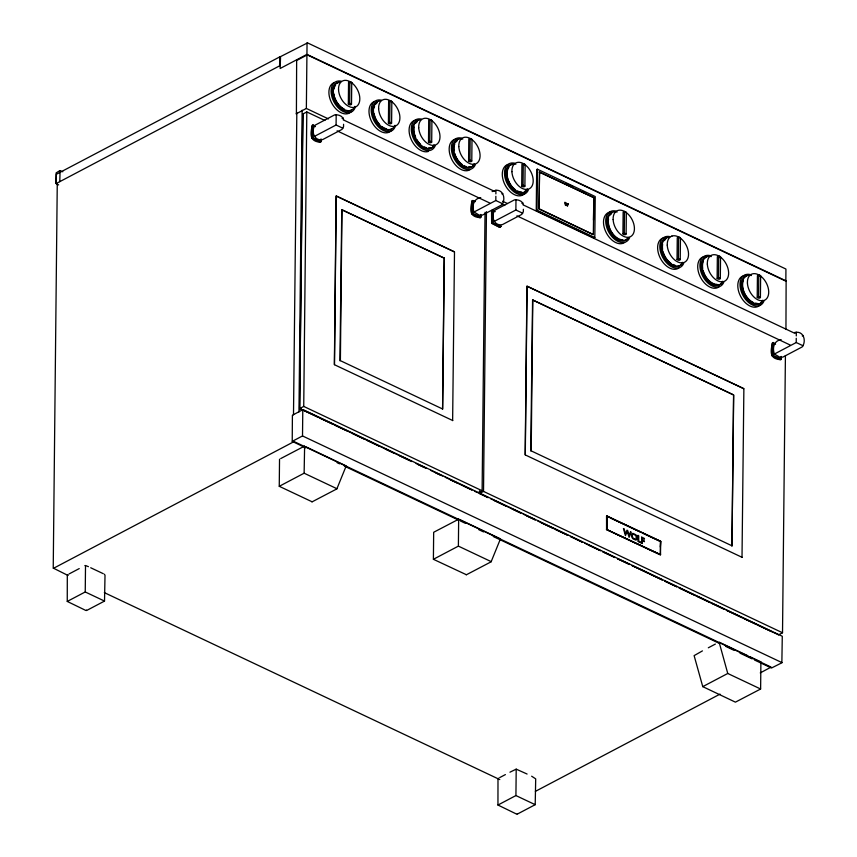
<?xml version="1.0" encoding="UTF-8"?>
<svg xmlns="http://www.w3.org/2000/svg" width="857" height="857" viewBox="0 0 857 857"><rect width="100%" height="100%" fill="white"/><g stroke="black" fill="none" stroke-linecap="round" stroke-linejoin="round"><path stroke-width="1.29" d="M58.651 184.908L56.08 183.591L56.101 172.9L59.883 170.618L62.786 171.754M56.016 183.302L56.38 174.271L279.993 56.766M57.258 183.591L53.23 568.084L68.057 575.476M293.49 414.809L296.822 112.792M298.964 411.928L302.125 110.21M317.743 417.102L299.661 408.564L302.746 114.077L306.806 111.946L324.889 120.483M299.661 408.564L303.732 406.422L306.806 111.946M321 141.437L321.032 138.909M334.476 364.632L336.233 195.953L454.499 251.862L452.635 420.583M343.571 124.286L343.55 126.665L342.007 129.396L322.661 139.584C314.251 141.587 310.416 130.767 315.312 125.068L334.648 114.881C338.076 114.324 342.693 115.92 343.625 119.541M444.194 258.139L442.608 408.993L340.39 360.668L341.964 209.804L444.301 258.171L442.576 409.325M480.777 214.432L480.456 217.667C468.961 217.067 470 209.665 472.153 200.592L473.525 200.581M487.922 497.563L479.449 493.557L479.481 490.879M478.045 492.893L482.116 490.75L485.03 212.332M479.449 493.557L483.519 491.415L486.444 211.658M495.849 196.274L495.828 200.517L474.007 212.022C471.757 206.012 473.45 198.685 480.745 197.592M495.871 193.907L495.935 190.243C503.916 189.676 505.834 199.831 501.752 204.919L482.405 215.107L479.256 215.139L474.007 212.022M523.359 209.29L523.338 211.658L521.795 214.389L502.448 224.588C494.039 226.58 490.204 215.76 495.1 210.061L514.446 199.874C517.864 199.317 522.491 200.913 523.413 204.534M525.287 454.842L527.055 286.163L743.876 388.66L742.012 557.393M539.589 171.893L538.999 208.958L593.323 234.593L593.858 197.774M593.483 220.099L593.805 197.528L539.278 172.075M594.329 214.229L594.351 211.615M660.318 546.97L660.747 541.356L660.233 554.865L606.563 529.594L606.552 516.118L660.747 541.356M660.565 554.597L660.361 541.185L606.938 515.935L606.799 529.594L660.608 554.672L606.413 529.422M781.188 356.437L780.856 359.672C769.372 359.072 770.4 351.681 772.564 342.607L773.925 342.596M778.456 634.908L782.516 632.766L785.419 355.687M785.944 329.484L786.126 281.278L307.235 54.88L296.651 60.515L296.404 114.024M796.249 338.29L796.239 342.532L774.407 354.027C772.157 348.028 773.85 340.7 781.145 339.608M796.282 335.923L796.346 332.248C804.327 331.691 806.244 341.847 802.163 346.935L782.816 357.123L779.666 357.155L774.407 354.027M702.44 650.892L694.116 655.626L702.761 686.639L735.413 702.151L760.62 689.007L760.898 661.979M60.119 170.597L59.765 181.663M88.421 566.67L85.518 565.545L85.239 591.962L67.253 601.432L67.307 575.636L67.907 574.565M67.253 601.432L85.904 610.495L86.557 610.045M279.714 56.733L279.618 65.839L56.219 183.527M303.024 114.27L299.596 408.585M307.052 42.85L306.935 54.387L280.153 68.485L280.56 56.605L307.545 42.893L785.933 269.044L785.848 281.267M306.924 54.859L306.356 108.453L296.201 113.81M302.789 409.571L302.51 435.945L292.226 441.366L292.408 415.227L303.024 409.592L782.28 636.248L781.863 662.804L771.482 668.021L754.535 660.019M304.621 446.197L304.128 473.203L279.253 486.305L279.532 459.191M313.78 125.058L312.409 125.068C310.363 133.371 309.109 141.341 320.036 142.208L320.047 141.651M336.19 114.72L336.083 125.004L314.251 136.499M444.301 258.171L341.772 209.697L339.95 360.818M349.892 81.726L349.667 103.269L348.328 103.976L348.553 82.433A2.11 1.628 54.9 0 1 349.892 81.726A3.01 2.41 -53 0 1 351.734 82.593L351.509 104.136A2.11 1.628 54.9 0 1 350.17 104.843A3.01 2.41 -53 0 1 348.328 103.976M389.978 100.676L389.753 122.219L388.414 122.926L388.639 101.383A2.11 1.628 54.9 0 1 389.978 100.676A3.01 2.41 -53 0 1 391.831 101.544L391.595 123.087A2.11 1.628 54.9 0 1 390.256 123.804A3.01 2.41 -53 0 1 388.414 122.926M430.075 119.626L429.85 141.169L428.5 141.876L428.725 120.334A2.11 1.628 54.9 0 1 430.075 119.626A3.01 2.41 -53 0 1 431.917 120.494L431.692 142.037A2.11 1.628 54.9 0 1 430.343 142.755A3.01 2.41 -53 0 1 428.5 141.876M458.666 519.106L458.388 546.123L433.396 559.289L433.674 532.272L458.881 519.117M470.161 138.577L469.936 160.12L468.586 160.827L468.811 139.284A2.11 1.628 54.9 0 1 470.161 138.577A3.01 2.41 -53 0 1 472.003 139.445L471.779 160.987A2.11 1.628 54.9 0 1 470.429 161.705A3.01 2.41 -53 0 1 468.586 160.827M472.818 200.527L472.689 213.297L471.607 213.864M481.12 216.478L480.456 217.667L479.802 217.175M492.871 209.997L492.732 222.777L491.65 223.345L491.532 211.261L492.197 210.072L493.568 210.051M491.65 223.345L499.128 227.148L499.845 226.644M515.978 199.713L515.871 209.997L494.05 221.492M523.273 163.687L523.049 185.23L521.699 185.937L521.924 164.394A2.11 1.628 54.9 0 1 523.273 163.687A3.01 2.41 -53 0 1 525.116 164.555L524.891 186.098A2.11 1.628 54.9 0 1 523.541 186.815A3.01 2.41 -53 0 1 521.699 185.937M527.098 774.042L516.203 769.147L515.925 795.564L497.949 805.034L497.992 779.238L498.592 778.167M497.949 805.034L516.6 814.096L517.242 813.647M731.953 546.134L733.678 394.97L532.583 299.907L530.772 451.018M537.425 169.225L536.996 210.211L536.246 210.608L536.675 169.622A1.371 1.05 54.9 0 1 537.425 169.225L595.251 196.564L594.822 237.55A1.371 1.05 54.9 0 1 594.072 237.946L536.246 210.608M606.927 515.914L606.788 529.23M624.496 211.54L624.271 233.083L622.921 233.79L623.146 212.247A2.11 1.628 54.9 0 1 624.496 211.54A3.01 2.41 -53 0 1 626.338 212.407L626.113 233.95A2.11 1.628 54.9 0 1 624.764 234.657A3.01 2.41 -53 0 1 622.921 233.79M678.615 237.121L678.39 258.664L677.041 259.371L677.266 237.828A2.11 1.628 54.9 0 1 678.615 237.121A3.01 2.41 -53 0 1 680.458 237.989L680.233 259.542A2.11 1.628 54.9 0 1 678.883 260.249A3.01 2.41 -53 0 1 677.041 259.371M718.702 256.072L718.477 277.614L717.127 278.321L717.352 256.779A2.11 1.628 54.9 0 1 718.702 256.072A3.01 2.41 -53 0 1 720.544 256.939L720.319 278.493A2.11 1.628 54.9 0 1 718.969 279.2A3.01 2.41 -53 0 1 717.127 278.321M758.788 275.022L758.563 296.565L757.213 297.272L757.438 275.729A2.11 1.628 54.9 0 1 758.788 275.022A3.01 2.41 -53 0 1 760.63 275.89L760.405 297.443A2.11 1.628 54.9 0 1 759.056 298.15A3.01 2.41 -53 0 1 757.213 297.272M773.228 342.532L773.089 355.312L772.018 355.88M86.536 610.548L104.522 601.078L105.015 575.272L104.383 574.211M311.862 138.352L312.944 137.784L313.073 125.004L312.109 125.775L312.269 138.159L319.993 142.155L321.375 140.955M499.824 227.201L501.163 225.948M517.232 814.15L535.207 804.68L535.7 778.874L531.651 776.206M773.271 342.596L772.253 343.303L772.425 355.687L780.138 359.694L781.52 358.483M500.799 226.441L499.781 227.148L492.057 223.152L491.897 210.768L492.914 210.051M539.492 171.893L539.096 208.958M279.253 486.305L312.055 501.774M433.396 559.289L466.315 574.693M311.991 501.902L336.855 488.897L346.196 465.929L305.799 446.754M466.251 574.833L491.115 561.817L500.456 538.849L460.059 519.685M539.385 172L593.708 197.688M760.62 689.007L727.754 673.473L702.761 686.639M719.194 257.646L720.544 256.939M350.995 82.958L351.734 82.593M391.081 101.908L391.831 101.544M524.377 164.93L525.116 164.555M492.122 191.593L495.935 190.243M280.71 458.581L304.406 446.176M69.042 573.965L79.24 568.587M759.891 276.265L760.63 275.89M708.311 647.796L715.359 644.078M499.727 777.567L505.394 774.589M509.936 772.2L516.203 769.147M535.379 791.375L720.019 694.116M760.255 672.916L771.096 667.078L294.09 441.58L53.338 568.395M342.125 118.405L343.057 117.966M501.87 193.928L502.802 193.489M521.913 203.398L522.856 202.959M802.27 335.944L803.213 335.505M794.803 332.409L796.346 332.248M84.907 565.609L85.518 565.545M319.993 142.155L320.7 142.144M593.323 234.593L539.096 208.797M351.509 104.136L349.667 103.269M391.595 123.087L389.753 122.219M786.137 280.925L306.935 54.387M431.692 142.037L429.85 141.169M471.779 160.987L469.936 160.12M524.891 186.098L523.049 185.23M626.113 233.95L624.271 233.083M680.233 259.542L678.39 258.664M720.319 278.493L718.477 277.614M342.95 128.25L336.083 125.004M760.405 297.443L758.563 296.565M594.822 237.55L536.996 210.211M314.358 126.215L315.419 126.643M502.695 203.773L495.828 200.517M522.738 213.243L515.871 209.997M321.118 141.641L312.944 137.784M494.157 211.208L495.207 211.636M480.863 217.164L472.689 213.297M803.105 345.778L796.239 342.532M500.906 226.634L492.732 222.777M774.514 343.753L775.574 344.171M781.263 359.179L773.089 355.312M606.552 516.118L609.081 517.296M782.002 662.632L302.51 435.945M104.522 601.078L85.239 591.962M535.207 804.68L515.925 795.564M565.545 183.259L572.722 186.655M582.299 191.175L584.688 192.311M671.909 236.104L671.62 236.253M343.164 119.809L494.639 191.411M522.984 204.812L795.028 333.416M328.445 118.909L306.356 108.453M502.588 201.234L507.419 203.516M502.341 204.373L504.762 205.519M337.09 130.842L489.765 203.023M516.91 215.846L790.154 345.017M475.207 201.684L472.871 200.581L471.853 201.299L471.736 212.697L472.721 214.357L479.738 217.678M454.403 251.904L336.148 196.007L334.38 364.686L452.732 420.541M743.78 388.714L526.959 286.206L525.191 454.885L742.108 557.339M611.459 518.421L639.943 531.886M642.322 533.011L660.126 541.431M303.732 406.422L482.116 490.75M483.519 491.415L782.516 632.766M410.064 460.637L299.768 408.489M416.106 463.498L424.579 467.504M430.632 470.364L442.737 476.085M445.158 477.231L457.252 482.952M463.305 485.812L471.779 489.808M488.19 497.574L479.556 493.278M490.611 498.71L520.82 513M523.241 514.136L535.325 519.856M537.735 520.992L567.955 535.282M582.449 542.138L570.366 536.418L582.353 542.202M584.87 543.274L600.586 550.708L588.405 545.063M602.996 551.844L615.08 557.564L602.932 551.929M617.501 558.7L629.584 564.42M647.71 572.99L632.005 565.556L662.247 579.964M650.131 574.126L662.215 579.835M664.636 580.982L676.719 586.691M679.13 587.838L694.845 595.261M697.266 596.408L709.35 602.117M711.76 603.264L723.844 608.973M726.265 610.12L741.98 617.543M744.39 618.69L756.474 624.399M758.895 625.546L770.979 631.255M773.4 632.402L778.231 634.683M320.154 418.248L332.205 423.947M334.616 425.083L346.667 430.782M352.698 433.631L364.75 439.33M367.16 440.466L379.212 446.165M385.243 449.014L393.674 452.999M399.705 455.849L411.756 461.548M417.788 464.398L426.218 468.393M435.859 472.946L440.68 475.228M450.332 479.781L472.025 490.043M474.435 491.179L476.846 492.325M493.975 500.424L506.091 506.144M512.143 509.004L520.617 513.011M526.669 515.871L535.143 519.878M541.196 522.738L553.301 528.458M555.722 529.605L567.827 535.325M617.458 558.796L629.563 564.517M664.668 581.11L676.773 586.831M679.194 587.977L723.983 609.156M726.404 610.302L772.403 632.048M719.323 642.247L747.743 655.68M750.111 656.794L760.759 661.829M305.692 447.825L292.226 441.366M337.144 462.694L339.565 463.841M344.407 466.133L458.131 519.888M460.552 521.035L465.394 523.327M478.699 529.615L483.541 531.908M493.214 536.482L719.452 643.436M725.504 646.296L733.978 650.292M740.019 653.152L752.125 658.872M90.703 567.752L103.247 573.676M104.34 592.626L499.792 779.581M491.243 561.667L458.388 546.123M336.983 488.736L304.128 473.203M719.184 642.418L727.754 673.473M757.192 303.346A14.558 9.277 62.2 0 1 755.188 303.121M753.11 302.382A14.558 9.277 62.2 0 1 746.115 295.922M745.622 295.119A14.558 9.277 62.2 0 1 744.315 292.58M743.951 291.701A14.558 9.277 62.2 0 1 743.351 289.934M743.115 289.045A14.558 9.277 62.2 0 1 743.458 280.271M717.105 284.395A14.558 9.277 62.2 0 1 703.265 270.983M702.686 268.327A14.558 9.277 62.2 0 1 703.361 261.321M675.016 265.209A14.558 9.277 62.2 0 1 672.938 264.47M670.86 263.249A14.558 9.277 62.2 0 1 665.439 257.218M664.978 256.393A14.558 9.277 62.2 0 1 663.179 252.033M662.6 249.376A14.558 9.277 62.2 0 1 662.643 244.449M664.282 240.656A14.558 9.277 62.2 0 1 665.632 239.371M622.9 239.853A14.558 9.277 62.2 0 1 612.091 232.836A14.558 9.277 62.2 0 1 608.534 218.867M610.173 215.064A14.558 9.277 62.2 0 1 611.512 213.779M521.677 192.011A14.558 9.277 62.2 0 1 517.596 191.036M515.518 189.815A14.558 9.277 62.2 0 1 512.293 186.826M511.704 186.119A14.558 9.277 62.2 0 1 507.837 178.599M507.601 177.71A14.558 9.277 62.2 0 1 508.951 167.222M526.509 189.611A14.558 9.277 62.2 0 1 525.17 190.907M470.418 166.601A14.558 9.277 62.2 0 1 468.565 166.901M466.562 166.665A14.558 9.277 62.2 0 1 464.483 165.926M462.405 164.705A14.558 9.277 62.2 0 1 454.724 153.489M454.146 150.832A14.558 9.277 62.2 0 1 454.821 143.826M455.828 142.112A14.558 9.277 62.2 0 1 457.177 140.816M430.332 147.65A14.558 9.277 62.2 0 1 428.479 147.94M426.475 147.715A14.558 9.277 62.2 0 1 424.397 146.975M420.326 144.094A14.558 9.277 62.2 0 1 416.898 139.723M415.602 137.184A14.558 9.277 62.2 0 1 414.102 126.954M415.741 123.162A14.558 9.277 62.2 0 1 417.091 121.865M386.389 128.764A14.558 9.277 62.2 0 1 382.233 126.804M379.608 124.501A14.558 9.277 62.2 0 1 374.113 113.81M374.016 108.003A14.558 9.277 62.2 0 1 374.648 105.925M375.655 104.211A14.558 9.277 62.2 0 1 377.005 102.915M344.214 109.075A14.558 9.277 62.2 0 1 334.744 97.516M334.466 96.637A14.558 9.277 62.2 0 1 333.876 93.981M333.93 89.053A14.558 9.277 62.2 0 1 335.569 85.25M762.741 300.218A15.383 9.802 62.2 0 1 745.151 297.133A15.383 9.802 62.2 0 1 746.265 276.158M762.751 301.46A15.383 9.802 62.2 0 1 744.047 292.612A15.383 9.802 62.2 0 1 751.418 275.515M722.655 281.267A15.383 9.802 62.2 0 1 705.065 278.182A15.383 9.802 62.2 0 1 706.179 257.207M722.665 282.51A15.383 9.802 62.2 0 1 703.961 273.662A15.383 9.802 62.2 0 1 711.331 256.564M682.568 262.317A15.383 9.802 62.2 0 1 664.978 259.232A15.383 9.802 62.2 0 1 666.093 238.257M682.579 263.56A15.383 9.802 62.2 0 1 664.518 256.072A15.383 9.802 62.2 0 1 669.124 237.368M627.388 238.546A15.383 9.802 62.2 0 1 610.055 232.376A15.383 9.802 62.2 0 1 611.973 212.665M628.46 237.978A15.383 9.802 62.2 0 1 609.756 229.13A15.383 9.802 62.2 0 1 617.126 212.022M527.226 188.872A15.383 9.802 62.2 0 1 508.833 184.534A15.383 9.802 62.2 0 1 512.711 164.501M527.248 190.125A15.383 9.802 62.2 0 1 508.533 181.277A15.383 9.802 62.2 0 1 515.903 164.18M474.114 163.762A15.383 9.802 62.2 0 1 456.524 160.688A15.383 9.802 62.2 0 1 457.638 139.702M474.125 165.015A15.383 9.802 62.2 0 1 455.421 156.167A15.383 9.802 62.2 0 1 462.791 139.07M434.028 144.812A15.383 9.802 62.2 0 1 416.438 141.737A15.383 9.802 62.2 0 1 417.552 120.751M434.038 146.065A15.383 9.802 62.2 0 1 415.977 138.577A15.383 9.802 62.2 0 1 420.583 119.873M395.013 125.293A15.383 9.802 62.2 0 1 376.619 120.944A15.383 9.802 62.2 0 1 380.497 100.922M391.456 129.043A15.383 9.802 62.2 0 1 374.809 120.194A15.383 9.802 62.2 0 1 377.466 101.801M354.927 106.343A15.383 9.802 62.2 0 1 336.533 101.994A15.383 9.802 62.2 0 1 340.411 81.972M351.37 110.092A15.383 9.802 62.2 0 1 334.08 99.883A15.383 9.802 62.2 0 1 339.329 82.54M763.898 301.257A17.033 10.852 62.2 0 1 742.73 294.979A17.033 10.852 62.2 0 1 750.175 274.54M760.523 304.428A17.033 10.852 62.2 0 1 740.523 296.147A17.033 10.852 62.2 0 1 745.633 275.44M723.811 282.307A17.033 10.852 62.2 0 1 702.644 276.029A17.033 10.852 62.2 0 1 710.089 255.59M718.862 286.977A17.033 10.852 62.2 0 1 699.719 275.686A17.033 10.852 62.2 0 1 705.536 256.489M683.725 263.356A17.033 10.852 62.2 0 1 662.547 257.079A17.033 10.852 62.2 0 1 670.003 236.639M678.776 268.027A17.033 10.852 62.2 0 1 659.633 256.736A17.033 10.852 62.2 0 1 665.45 237.539M629.606 237.775A17.033 10.852 62.2 0 1 608.438 231.497A17.033 10.852 62.2 0 1 615.883 211.058M624.657 242.445A17.033 10.852 62.2 0 1 605.513 231.154A17.033 10.852 62.2 0 1 611.341 211.958M528.383 189.922A17.033 10.852 62.2 0 1 507.215 183.644A17.033 10.852 62.2 0 1 514.661 163.205M525.009 193.093A17.033 10.852 62.2 0 1 505.823 186.269A17.033 10.852 62.2 0 1 507.944 164.448M475.271 164.812A17.033 10.852 62.2 0 1 454.092 158.534A17.033 10.852 62.2 0 1 461.548 138.095M470.322 169.482A17.033 10.852 62.2 0 1 451.178 158.191A17.033 10.852 62.2 0 1 456.995 138.995M435.185 145.861A17.033 10.852 62.2 0 1 414.006 139.584A17.033 10.852 62.2 0 1 421.462 119.144M428.329 151.475A17.033 10.852 62.2 0 1 410.482 137.698A17.033 10.852 62.2 0 1 416.909 120.044M395.098 126.911A17.033 10.852 62.2 0 1 373.92 120.633A17.033 10.852 62.2 0 1 381.365 100.194M391.713 130.071A17.033 10.852 62.2 0 1 372.527 123.258A17.033 10.852 62.2 0 1 374.659 101.437M355.002 107.961A17.033 10.852 62.2 0 1 333.834 101.683A17.033 10.852 62.2 0 1 341.279 81.244M351.627 111.121A17.033 10.852 62.2 0 1 332.441 104.308A17.033 10.852 62.2 0 1 334.573 82.486M532.786 300.014L531.201 450.878L731.985 545.802L733.571 394.938L532.786 300.014M637.994 535.411L637.929 541.485L640.982 542.931L640.993 542.149L638.679 541.056L638.733 535.764L637.994 535.411M641.689 537.157L641.625 543.231L642.364 543.584L642.396 540.756L644.4 541.71L644.4 540.917L642.407 539.974L642.418 538.292L644.421 539.235L644.432 538.453L641.689 537.157M632.337 535.464L632.455 536.771A2.55 1.628 62.2 0 0 633.269 538.25L635.316 539.224A2.55 1.628 62.2 0 0 636.151 538.517L636.173 536.675A2.539 1.618 62.2 0 0 635.358 535.197L633.312 534.222A2.539 1.618 62.2 0 0 632.477 534.929L632.337 535.464M637.04 538.421L636.869 539.117A3.46 2.207 62.2 0 1 635.755 540.092L632.809 538.699A3.546 2.26 62.2 0 1 631.663 534.725A3.492 2.228 62.2 0 1 632.884 533.354L635.808 534.725A3.439 2.185 62.2 0 1 636.89 536.739L636.987 537.168A3.782 2.41 62.2 0 1 637.04 538.421M568.073 203.741L567.398 205.391L566.434 202.97L565.749 204.609C564.024 197.11 565.266 210.179 566.584 203.58L567.409 206.301L568.073 203.741M630.516 531.876L629.07 535.4L627.688 530.537L626.992 530.204L625.524 533.729L624.153 528.865L623.425 528.523L625.428 535.636L627.324 531.533L629.102 537.36L631.245 532.218L630.516 531.876M342.832 80.537L342.832 80.537M382.918 99.487L382.918 99.487M423.004 118.437L423.004 118.437M463.091 137.388L463.091 137.388M516.203 162.498L516.203 162.498M617.426 210.351L617.426 210.351M711.631 254.883L711.631 254.883M751.718 273.833L751.718 273.833M747.422 283.014A14.558 9.277 62.2 0 0 763.866 300.507A14.558 9.277 62.2 0 0 762.891 278.118A14.558 9.277 62.2 0 0 747.422 283.014M707.336 264.063A14.558 9.277 62.2 0 0 723.779 281.557A14.558 9.277 62.2 0 0 722.805 259.168A14.558 9.277 62.2 0 0 707.336 264.063M667.249 245.113A14.558 9.277 62.2 0 0 683.693 262.606A14.558 9.277 62.2 0 0 682.708 240.217A14.558 9.277 62.2 0 0 667.249 245.113M613.13 219.531A14.558 9.277 62.2 0 0 629.574 237.025A14.558 9.277 62.2 0 0 628.599 214.636A14.558 9.277 62.2 0 0 613.13 219.531M511.908 171.679A14.558 9.277 62.2 0 0 528.351 189.172A14.558 9.277 62.2 0 0 527.376 166.783A14.558 9.277 62.2 0 0 511.908 171.679M458.795 146.568A14.558 9.277 62.2 0 0 475.239 164.062A14.558 9.277 62.2 0 0 474.253 141.673A14.558 9.277 62.2 0 0 458.795 146.568M418.709 127.618A14.558 9.277 62.2 0 0 435.152 145.112A14.558 9.277 62.2 0 0 434.167 122.722A14.558 9.277 62.2 0 0 418.709 127.618M378.623 108.668A14.558 9.277 62.2 0 0 395.066 126.161A14.558 9.277 62.2 0 0 394.081 103.772A14.558 9.277 62.2 0 0 378.623 108.668M338.536 89.717A14.558 9.277 62.2 0 0 354.969 107.211A14.558 9.277 62.2 0 0 353.995 84.822A14.558 9.277 62.2 0 0 338.536 89.717"/></g></svg>
